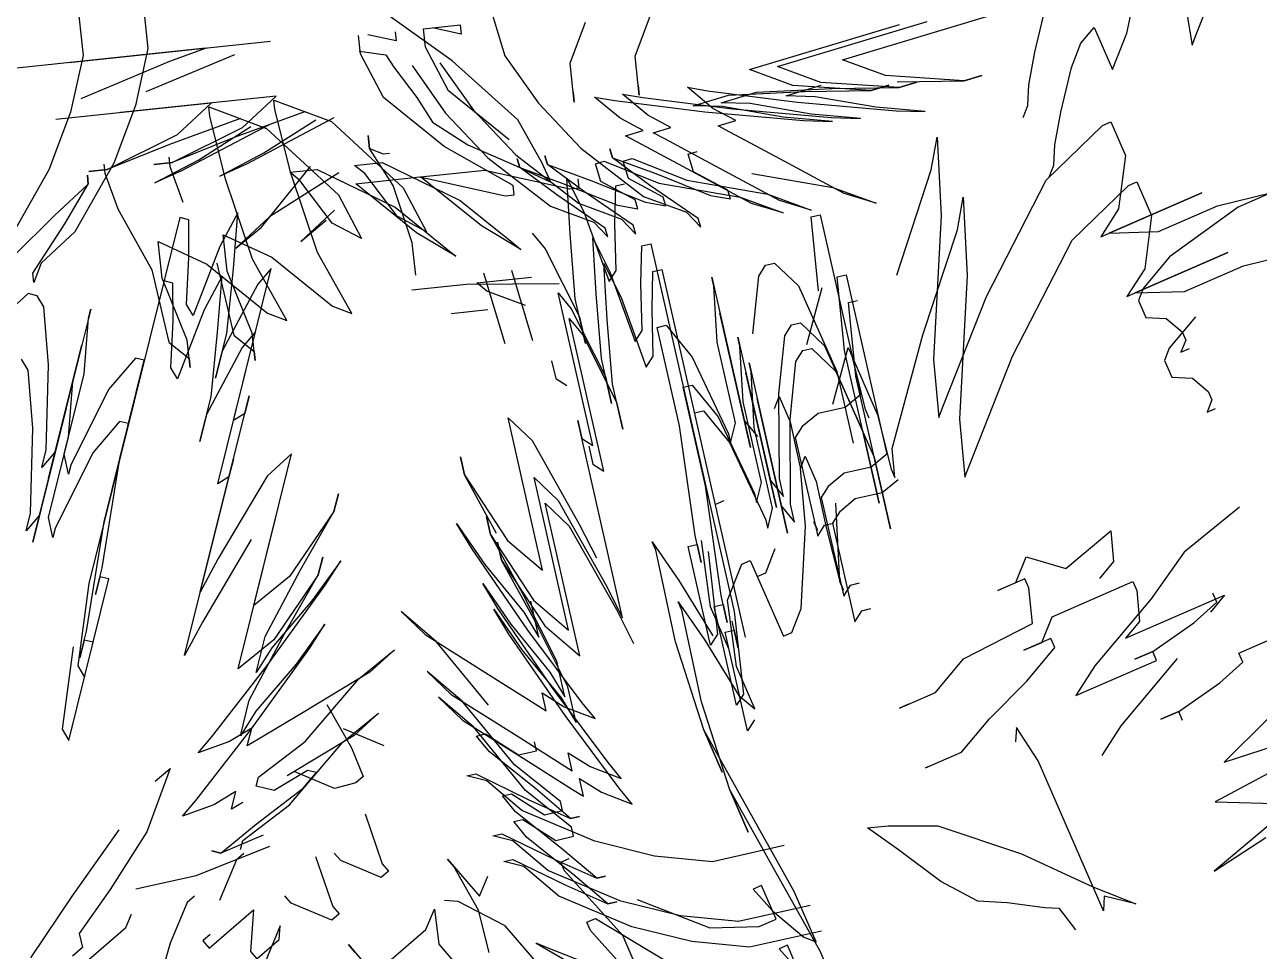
# Model space of a CAD drawing. Header units: millimetres. Extents: x 7703 to 16070, y -6855 to 95.
# Drawn here: x 14873.55 to 14888.63, y -5042.19 to -5030.86 of the extents above; entities that cross this region are included whole.
import ezdxf

# ---------------------------------------------------------------- set-up
doc = ezdxf.new("R2010")
doc.units = ezdxf.units.MM
doc.layers.add('AĞAÇLAR', color=7, linetype='Continuous')
doc.layers.add('kapı', color=6, linetype='Continuous', lineweight=9)

# ---------------------------------------------------------------- blocks, each defined once
blk = doc.blocks.new('A$C06865A3D')
at = {"color": 87}
for p, q in [((1.64166, 2.97429), (1.62845, 3.00464)), ((1.61031, 2.94265), (1.58291, 2.98487)), ((1.62532, 2.98073), (1.64496, 2.96671)), ((1.64496, 2.96671), (1.64166, 2.97429)), ((1.62022, 2.91989), (1.61031, 2.94265)), ((1.59299, 2.93062), (1.62022, 2.91989)), ((1.59415, 2.91759), (1.59299, 2.93062)), ((1.60075, 2.90241), (1.59415, 2.91759)), ((1.76753, 2.89055), (1.78584, 2.92105)), ((1.61611, 2.87751), (1.60075, 2.90241)), ((1.75252, 2.85246), (1.76753, 2.89055)), ((1.72877, 2.82411), (1.75449, 2.8894)), ((1.75449, 2.8894), (1.73091, 2.82955)), ((1.62816, 2.86019), (1.61611, 2.87751)), ((1.67877, 2.82496), (1.67958, 2.87492)), ((1.67958, 2.87492), (1.68172, 2.88036)), ((1.68172, 2.88036), (1.70351, 2.87178)), ((1.70351, 2.87178), (1.72431, 2.84472)), ((1.63691, 2.85046), (1.62816, 2.86019)), ((1.4682, 2.7705), (1.51529, 2.85817)), ((1.73091, 2.82955), (1.75252, 2.85246)), ((1.457, 2.75665), (1.50409, 2.84432)), ((1.64021, 2.84287), (1.63691, 2.85046)), ((1.72431, 2.84472), (1.72877, 2.82411)), ((1.76886, 2.84602), (1.77118, 2.81997)), ((1.53789, 2.8261), (1.53235, 2.81578)), ((1.53235, 2.81578), (1.53789, 2.8261)), ((1.7042, 2.7458), (1.67877, 2.82496)), ((1.77118, 2.81997), (1.77448, 2.81238)), ((1.53235, 2.81578), (1.49473, 2.78282)), ((1.50265, 2.78522), (1.53235, 2.81578)), ((1.52669, 2.81225), (1.52115, 2.80194)), ((1.52115, 2.80194), (1.52669, 2.81225)), ((1.77448, 2.81238), (1.78538, 2.80809)), ((1.78538, 2.80809), (1.79511, 2.81683)), ((1.79511, 2.81683), (1.80815, 2.81798)), ((1.80815, 2.81798), (1.81359, 2.81583)), ((1.81359, 2.81583), (1.8169, 2.80824)), ((1.8169, 2.80824), (1.81904, 2.81368)), ((1.52115, 2.80194), (1.48353, 2.76898)), ((1.49146, 2.77137), (1.52115, 2.80194)), ((1.61045, 2.7953), (1.64759, 2.76181)), ((1.62251, 2.77799), (1.61045, 2.7953)), ((1.49473, 2.78282), (1.4682, 2.7705)), ((1.47019, 2.74949), (1.50265, 2.78522)), ((1.5288, 2.78446), (1.50465, 2.76421)), ((1.51534, 2.77176), (1.5288, 2.78446)), ((1.65437, 2.71515), (1.62251, 2.77799)), ((1.48353, 2.76898), (1.457, 2.75665)), ((1.45899, 2.73565), (1.49146, 2.77137)), ((1.46703, 2.73125), (1.51534, 2.77176)), ((1.5176, 2.77062), (1.49345, 2.75036)), ((1.50414, 2.75791), (1.5176, 2.77062)), ((1.45583, 2.71741), (1.50414, 2.75791)), ((1.50465, 2.76421), (1.47257, 2.74157)), ((1.64759, 2.76181), (1.70884, 2.69369)), ((1.45911, 2.72886), (1.47019, 2.74949)), ((1.49345, 2.75036), (1.46137, 2.72772)), ((1.47257, 2.74157), (1.45911, 2.72886)), ((1.73393, 2.67751), (1.7042, 2.7458)), ((1.93973, 2.71407), (1.95116, 2.74307)), ((1.44791, 2.71502), (1.45899, 2.73565)), ((1.88203, 2.66979), (1.90717, 2.73359)), ((1.90717, 2.73359), (1.90841, 2.71971)), ((1.4215, 2.69591), (1.46703, 2.73125)), ((1.46137, 2.72772), (1.44791, 2.71502)), ((1.52132, 2.70874), (1.54785, 2.72107)), ((1.54785, 2.72107), (1.52924, 2.71113)), ((1.4103, 2.68206), (1.45583, 2.71741)), ((1.52924, 2.71113), (1.48171, 2.69679)), ((1.69169, 2.65016), (1.65437, 2.71515)), ((1.94553, 2.71178), (1.93973, 2.71407)), ((1.94449, 2.69209), (1.94553, 2.71178)), ((1.37332, 2.67884), (1.36178, 2.70423)), ((1.47855, 2.67855), (1.52132, 2.70874)), ((1.51012, 2.69489), (1.53666, 2.70722)), ((1.53666, 2.70722), (1.51804, 2.69728)), ((1.58971, 2.70278), (1.59283, 2.70772)), ((1.62621, 2.67286), (1.58971, 2.70278)), ((1.59283, 2.70772), (1.69187, 2.64529)), ((1.4108, 2.68836), (1.4215, 2.69591)), ((1.44764, 2.69515), (1.4318, 2.69037)), ((1.4421, 2.68484), (1.44764, 2.69515)), ((1.48171, 2.69679), (1.45002, 2.68723)), ((1.46736, 2.6647), (1.51012, 2.69489)), ((1.51804, 2.69728), (1.47051, 2.68294)), ((1.60628, 2.69625), (1.6094, 2.7012)), ((1.64278, 2.66633), (1.60628, 2.69625)), ((1.83929, 2.64643), (1.85986, 2.69863)), ((1.85986, 2.69863), (1.86566, 2.69634)), ((1.86566, 2.69634), (1.8808, 2.68368)), ((1.4318, 2.69037), (1.4108, 2.68836)), ((1.45002, 2.68723), (1.4421, 2.68484)), ((1.70884, 2.69369), (1.73723, 2.66993)), ((1.93886, 2.6608), (1.94449, 2.69209)), ((1.39271, 2.66316), (1.37332, 2.67884)), ((1.39961, 2.67451), (1.4103, 2.68206)), ((1.43644, 2.68131), (1.4206, 2.67653)), ((1.4309, 2.67099), (1.43644, 2.68131)), ((1.47051, 2.68294), (1.43883, 2.67338)), ((1.4441, 2.66383), (1.47855, 2.67855)), ((1.8808, 2.68368), (1.88203, 2.66979)), ((1.9144, 2.68384), (1.91935, 2.62828)), ((1.4206, 2.67653), (1.39961, 2.67451)), ((1.43883, 2.67338), (1.4309, 2.67099)), ((1.7104, 2.61978), (1.62621, 2.67286)), ((1.62633, 2.67591), (1.6699, 2.65874)), ((1.64499, 2.64342), (1.62633, 2.67591)), ((1.73723, 2.66993), (1.73393, 2.67751)), ((1.38786, 2.66708), (1.39271, 2.66316)), ((1.4329, 2.64999), (1.46736, 2.6647)), ((1.44133, 2.65867), (1.4441, 2.66383)), ((1.59081, 2.66061), (1.59393, 2.66556)), ((1.59393, 2.66556), (1.61502, 2.66608)), ((1.61502, 2.66608), (1.67078, 2.64476)), ((1.72697, 2.61326), (1.64278, 2.66633)), ((1.45163, 2.65314), (1.44133, 2.65867)), ((1.47539, 2.66031), (1.45163, 2.65314)), ((1.46985, 2.65), (1.48055, 2.65754)), ((1.48055, 2.65754), (1.47539, 2.66031)), ((1.59264, 2.65254), (1.59081, 2.66061)), ((1.60738, 2.65408), (1.6105, 2.65903)), ((1.6105, 2.65903), (1.63159, 2.65956)), ((1.63159, 2.65956), (1.68735, 2.63823)), ((1.6699, 2.65874), (1.70044, 2.64043)), ((1.93429, 2.6492), (1.93886, 2.6608)), ((1.93886, 2.6608), (1.93429, 2.6492)), ((1.94467, 2.65851), (1.93886, 2.6608)), ((1.43013, 2.64483), (1.4329, 2.64999)), ((1.4354, 2.63528), (1.46985, 2.65)), ((1.61612, 2.62392), (1.59264, 2.65254)), ((1.60921, 2.64601), (1.60738, 2.65408)), ((1.70589, 2.63828), (1.69169, 2.65016)), ((1.44043, 2.63929), (1.43013, 2.64483)), ((1.4642, 2.64647), (1.44043, 2.63929)), ((1.45866, 2.63615), (1.46935, 2.6437)), ((1.46935, 2.6437), (1.4642, 2.64647)), ((1.63269, 2.61739), (1.60921, 2.64601)), ((1.67078, 2.64476), (1.7104, 2.61978)), ((1.69187, 2.64529), (1.69059, 2.63227)), ((1.70044, 2.64043), (1.70589, 2.63828)), ((1.84633, 2.63025), (1.83929, 2.64643)), ((1.40886, 2.62295), (1.4354, 2.63528)), ((1.4242, 2.62143), (1.45866, 2.63615)), ((1.47462, 2.63415), (1.43778, 2.62735)), ((1.44016, 2.61943), (1.4667, 2.63176)), ((1.4667, 2.63176), (1.47977, 2.63138)), ((1.47977, 2.63138), (1.47462, 2.63415)), ((1.48773, 2.62882), (1.49084, 2.63376)), ((1.49084, 2.63376), (1.69388, 2.50577)), ((1.69059, 2.63227), (1.68123, 2.61743)), ((1.68735, 2.63823), (1.72697, 2.61326)), ((1.70844, 2.63876), (1.70716, 2.62574)), ((1.84862, 2.63605), (1.84176, 2.61865)), ((1.85442, 2.63376), (1.84862, 2.63605)), ((1.85689, 2.60598), (1.85442, 2.63376)), ((1.40371, 2.62572), (1.40886, 2.62295)), ((1.40886, 2.62295), (1.40371, 2.62572)), ((1.43778, 2.62735), (1.40886, 2.62295)), ((1.50442, 2.61138), (1.48773, 2.62882)), ((1.50429, 2.62229), (1.50741, 2.62724)), ((1.50741, 2.62724), (1.71045, 2.49924)), ((1.5721, 2.63093), (1.66619, 2.57161)), ((1.57705, 2.62781), (1.5721, 2.63093)), ((1.60365, 2.60413), (1.57705, 2.62781)), ((1.58867, 2.6244), (1.68276, 2.56508)), ((1.59362, 2.62128), (1.58867, 2.6244)), ((1.65445, 2.58592), (1.61612, 2.62392)), ((1.70716, 2.62574), (1.6978, 2.6109)), ((1.84176, 2.61865), (1.84633, 2.63025)), ((1.91935, 2.62828), (1.9241, 2.60631)), ((1.31458, 2.62043), (1.35103, 2.61414)), ((1.39025, 2.61301), (1.44016, 2.61943)), ((1.39767, 2.6091), (1.4242, 2.62143)), ((1.46342, 2.6203), (1.42658, 2.61351)), ((1.42896, 2.60558), (1.4555, 2.61791)), ((1.4555, 2.61791), (1.46857, 2.61754)), ((1.46857, 2.61754), (1.46342, 2.6203)), ((1.52098, 2.60485), (1.50429, 2.62229)), ((1.59191, 2.61844), (1.65133, 2.58098)), ((1.66619, 2.57161), (1.59191, 2.61844)), ((1.62021, 2.5976), (1.59362, 2.62128)), ((1.67102, 2.5794), (1.63269, 2.61739)), ((1.68123, 2.61743), (1.67995, 2.60441)), ((1.28506, 2.61053), (1.26947, 2.60055)), ((1.28051, 2.6142), (1.28506, 2.61053)), ((1.35103, 2.61414), (1.39025, 2.61301)), ((1.39251, 2.61187), (1.39767, 2.6091)), ((1.39767, 2.6091), (1.39251, 2.61187)), ((1.42658, 2.61351), (1.39767, 2.6091)), ((1.46223, 2.61033), (1.48516, 2.60279)), ((1.48882, 2.58665), (1.46223, 2.61033)), ((1.52606, 2.59083), (1.50442, 2.61138)), ((1.68276, 2.56508), (1.60848, 2.61191)), ((1.65606, 2.60763), (1.6724, 2.60119)), ((1.65936, 2.60005), (1.65606, 2.60763)), ((1.6978, 2.6109), (1.69652, 2.59789)), ((1.30338, 2.60659), (1.33983, 2.6003)), ((1.33983, 2.6003), (1.37905, 2.59917)), ((1.37905, 2.59917), (1.42896, 2.60558)), ((1.4788, 2.6038), (1.50172, 2.59626)), ((1.50539, 2.58012), (1.4788, 2.6038)), ((1.48516, 2.60279), (1.52789, 2.58276)), ((1.54262, 2.5843), (1.52098, 2.60485)), ((1.64821, 2.57603), (1.60365, 2.60413)), ((1.68775, 2.57629), (1.65936, 2.60005)), ((1.6724, 2.60119), (1.69748, 2.58502)), ((1.67995, 2.60441), (1.68178, 2.59635)), ((1.72802, 2.56671), (1.69088, 2.6002)), ((1.85708, 2.57241), (1.85689, 2.60598)), ((1.27488, 2.58864), (1.26578, 2.596)), ((1.40285, 2.59808), (1.35434, 2.58461)), ((1.40739, 2.59441), (1.40285, 2.59808)), ((1.40371, 2.58985), (1.40739, 2.59441)), ((1.50172, 2.59626), (1.54446, 2.57623)), ((1.66478, 2.5695), (1.62021, 2.5976)), ((1.68178, 2.59635), (1.73626, 2.562)), ((1.69652, 2.59789), (1.69835, 2.58982)), ((1.30498, 2.57936), (1.27488, 2.58864)), ((1.35434, 2.58461), (1.30498, 2.57936)), ((1.35694, 2.55992), (1.40371, 2.58985)), ((1.52037, 2.55985), (1.48882, 2.58665)), ((1.52789, 2.58276), (1.52606, 2.59083)), ((1.54446, 2.57623), (1.54262, 2.5843)), ((1.57008, 2.58381), (1.5732, 2.58876)), ((1.5732, 2.58876), (1.59924, 2.58617)), ((1.59924, 2.58617), (1.65005, 2.56796)), ((1.66436, 2.57968), (1.65445, 2.58592)), ((1.69748, 2.58502), (1.72802, 2.56671)), ((1.69835, 2.58982), (1.75282, 2.55548)), ((1.53694, 2.55332), (1.50539, 2.58012)), ((1.62455, 2.54947), (1.57008, 2.58381)), ((1.58665, 2.57729), (1.58976, 2.58223)), ((1.58976, 2.58223), (1.61581, 2.57964)), ((1.61581, 2.57964), (1.66662, 2.56143)), ((1.65133, 2.58098), (1.66436, 2.57968)), ((1.68092, 2.57315), (1.67102, 2.5794)), ((1.72275, 2.53736), (1.68775, 2.57629)), ((1.42621, 2.53283), (1.46756, 2.57467)), ((1.4714, 2.56998), (1.48442, 2.56869)), ((1.55558, 2.51691), (1.4714, 2.56998)), ((1.48442, 2.56869), (1.53027, 2.5536)), ((1.655, 2.56484), (1.64821, 2.57603)), ((1.67157, 2.55831), (1.66478, 2.5695)), ((1.6679, 2.57445), (1.68092, 2.57315)), ((1.73442, 2.57007), (1.73754, 2.57502)), ((1.73626, 2.562), (1.73442, 2.57007)), ((1.75099, 2.56355), (1.75411, 2.56849)), ((1.85955, 2.54463), (1.85708, 2.57241)), ((1.48796, 2.56346), (1.50099, 2.56216)), ((1.57215, 2.51038), (1.48796, 2.56346)), ((1.50099, 2.56216), (1.54684, 2.54708)), ((1.65005, 2.56796), (1.655, 2.56484)), ((1.66662, 2.56143), (1.67157, 2.55831)), ((1.73347, 2.56456), (1.72802, 2.56671)), ((1.72802, 2.56671), (1.73347, 2.56456)), ((1.75282, 2.55548), (1.75099, 2.56355)), ((1.33117, 2.52806), (1.35694, 2.55992)), ((1.44006, 2.55926), (1.48128, 2.53713)), ((1.54513, 2.54424), (1.52037, 2.55985)), ((1.53027, 2.5536), (1.54513, 2.54424)), ((1.5617, 2.53771), (1.53694, 2.55332)), ((1.42887, 2.54542), (1.47008, 2.52328)), ((1.54684, 2.54708), (1.5617, 2.53771)), ((1.68086, 2.50706), (1.62455, 2.54947)), ((1.35954, 2.53523), (1.40068, 2.5396)), ((1.40891, 2.54048), (1.38054, 2.5333)), ((1.40068, 2.5396), (1.40891, 2.54048)), ((1.72935, 2.52218), (1.72275, 2.53736)), ((1.85041, 2.52143), (1.85955, 2.54463)), ((1.30735, 2.5172), (1.35954, 2.53523)), ((1.38054, 2.5333), (1.3394, 2.52893)), ((1.40412, 2.50552), (1.42621, 2.53283)), ((1.43248, 2.51269), (1.44721, 2.5309)), ((1.67605, 2.53062), (1.67819, 2.53606)), ((1.68596, 2.50786), (1.67605, 2.53062)), ((1.67819, 2.53606), (1.72721, 2.51674)), ((1.2026, 2.52144), (1.12161, 2.42131)), ((1.19242, 2.49956), (1.2026, 2.52144)), ((1.31866, 2.52546), (1.30739, 2.47434)), ((1.3394, 2.52893), (1.33117, 2.52806)), ((1.53761, 2.52133), (1.54751, 2.51509)), ((1.64655, 2.45265), (1.53761, 2.52133)), ((1.72721, 2.51674), (1.72935, 2.52218)), ((1.8527, 2.52723), (1.85041, 2.52143)), ((1.26561, 2.51566), (1.24698, 2.45543)), ((1.26621, 2.51283), (1.32836, 2.51528)), ((1.29631, 2.50355), (1.30735, 2.5172)), ((1.30826, 2.46611), (1.30307, 2.51548)), ((1.32836, 2.51528), (1.35845, 2.50599)), ((1.54751, 2.51509), (1.55558, 2.51691)), ((1.55417, 2.5148), (1.56408, 2.50856)), ((1.25002, 2.50568), (1.22966, 2.46191)), ((1.23049, 2.49655), (1.26621, 2.51283)), ((1.2498, 2.46821), (1.25824, 2.50656)), ((1.35845, 2.50599), (1.33832, 2.49969)), ((1.56408, 2.50856), (1.57215, 2.51038)), ((1.69571, 2.4977), (1.68086, 2.50706)), ((1.71979, 2.48195), (1.68596, 2.50786)), ((1.69388, 2.50577), (1.73533, 2.47272)), ((1.22988, 2.49938), (1.1673, 2.422)), ((1.16925, 2.44301), (1.19242, 2.49956)), ((1.22879, 2.47014), (1.22988, 2.49938)), ((1.30454, 2.50442), (1.29631, 2.50355)), ((1.33832, 2.49969), (1.30454, 2.50442)), ((1.68269, 2.49899), (1.68581, 2.50394)), ((1.73716, 2.46465), (1.68269, 2.49899)), ((1.68581, 2.50394), (1.69571, 2.4977)), ((1.71228, 2.49117), (1.69742, 2.50053)), ((1.11443, 2.49254), (1.1508, 2.46312)), ((1.23503, 2.49287), (1.23049, 2.49655)), ((1.27054, 2.47169), (1.23503, 2.49287)), ((1.69926, 2.49247), (1.70238, 2.49741)), ((1.75373, 2.45812), (1.69926, 2.49247)), ((1.70238, 2.49741), (1.71228, 2.49117)), ((1.66434, 2.48494), (1.69372, 2.47966)), ((1.66979, 2.4828), (1.66434, 2.48494)), ((1.71997, 2.45046), (1.66979, 2.4828)), ((1.74703, 2.47122), (1.71979, 2.48195)), ((1.30739, 2.47434), (1.30631, 2.4451)), ((1.54366, 2.47604), (1.56475, 2.47657)), ((1.62784, 2.42297), (1.54366, 2.47604)), ((1.56475, 2.47657), (1.62363, 2.46019)), ((1.69372, 2.47966), (1.73399, 2.47007)), ((1.21299, 2.4227), (1.22879, 2.47014)), ((1.24049, 2.4381), (1.2498, 2.46821)), ((1.31883, 2.44769), (1.27054, 2.47169)), ((1.56022, 2.46951), (1.58132, 2.47004)), ((1.64441, 2.41644), (1.56022, 2.46951)), ((1.58132, 2.47004), (1.64019, 2.45366)), ((1.73399, 2.47007), (1.74703, 2.47122)), ((1.73533, 2.47272), (1.73716, 2.46465)), ((1.7519, 2.46619), (1.75373, 2.45812)), ((1.1508, 2.46312), (1.17072, 2.43195)), ((1.22966, 2.46191), (1.21299, 2.4227)), ((1.29125, 2.46187), (1.29832, 2.43879)), ((1.31438, 2.43479), (1.29125, 2.46187)), ((1.30631, 2.4451), (1.30826, 2.46611)), ((1.62363, 2.46019), (1.64655, 2.45265)), ((1.24698, 2.45543), (1.24049, 2.4381)), ((1.3314, 2.45187), (1.33243, 2.43882)), ((1.38272, 2.36661), (1.3314, 2.45187)), ((1.64019, 2.45366), (1.66312, 2.44612)), ((1.3617, 2.43561), (1.31883, 2.44769)), ((1.77229, 2.42356), (1.71997, 2.45046)), ((1.27224, 2.43676), (1.26723, 2.43374)), ((1.28933, 2.41971), (1.27224, 2.43676)), ((1.29832, 2.43879), (1.31746, 2.39565)), ((1.34052, 2.4027), (1.31438, 2.43479)), ((1.33243, 2.43882), (1.34656, 2.39267)), ((1.34979, 2.43018), (1.3617, 2.43561)), ((1.5398, 2.43699), (1.5497, 2.43075)), ((1.5497, 2.43075), (1.5398, 2.43699)), ((1.17072, 2.43195), (1.18696, 2.39623)), ((1.26723, 2.43374), (1.39101, 2.22811)), ((1.30042, 2.42494), (1.34979, 2.43018)), ((1.5497, 2.43075), (1.59868, 2.42061)), ((1.59061, 2.41879), (1.5497, 2.43075)), ((1.55637, 2.43046), (1.56627, 2.42422)), ((1.56627, 2.42422), (1.55637, 2.43046)), ((1.21299, 2.4227), (1.20562, 2.41359)), ((1.20562, 2.41359), (1.21299, 2.4227)), ((1.20905, 2.42354), (1.21359, 2.41987)), ((1.21359, 2.41987), (1.23546, 2.40971)), ((1.26838, 2.41321), (1.30042, 2.42494)), ((1.30943, 2.39765), (1.28933, 2.41971)), ((1.56627, 2.42422), (1.61524, 2.41409)), ((1.60717, 2.41226), (1.56627, 2.42422)), ((1.59868, 2.42061), (1.62784, 2.42297)), ((1.79952, 2.41283), (1.77229, 2.42356)), ((1.77229, 2.42356), (1.79952, 2.41283)), ((1.8289, 2.40754), (1.77229, 2.42356)), ((1.28656, 2.3985), (1.26838, 2.41321)), ((1.63646, 2.40371), (1.59061, 2.41879)), ((1.65303, 2.39718), (1.60717, 2.41226)), ((1.61524, 2.41409), (1.64441, 2.41644)), ((1.23546, 2.40971), (1.27833, 2.39762)), ((1.56823, 2.40525), (1.59923, 2.39953)), ((1.5862, 2.40083), (1.56823, 2.40525)), ((1.65627, 2.39122), (1.63646, 2.40371)), ((1.88551, 2.39152), (1.8289, 2.40754)), ((1.86042, 2.40769), (1.83547, 2.36811)), ((1.18696, 2.39623), (1.20038, 2.34773)), ((1.27833, 2.39762), (1.31839, 2.37276)), ((1.32575, 2.38186), (1.28656, 2.3985)), ((1.31746, 2.39565), (1.30943, 2.39765)), ((1.35562, 2.37762), (1.34052, 2.4027)), ((1.5848, 2.39872), (1.61579, 2.393)), ((1.60277, 2.3943), (1.5848, 2.39872)), ((1.6482, 2.38939), (1.5862, 2.40083)), ((1.59923, 2.39953), (1.63829, 2.39564)), ((1.63829, 2.39564), (1.65627, 2.39122)), ((1.67284, 2.38469), (1.65303, 2.39718)), ((1.87699, 2.40116), (1.85204, 2.36159)), ((1.34656, 2.39267), (1.35562, 2.37762)), ((1.66477, 2.38287), (1.60277, 2.3943)), ((1.61579, 2.393), (1.65486, 2.38911)), ((1.70524, 2.38108), (1.6482, 2.38939)), ((1.65486, 2.38911), (1.67284, 2.38469)), ((1.91819, 2.37864), (1.88551, 2.39152)), ((1.33939, 2.37083), (1.32575, 2.38186)), ((1.37868, 2.38467), (1.38471, 2.37464)), ((1.44509, 2.27433), (1.37868, 2.38467)), ((1.46295, 2.38074), (1.46899, 2.37071)), ((1.46899, 2.37071), (1.46295, 2.38074)), ((1.72181, 2.37456), (1.66477, 2.38287)), ((1.699, 2.37119), (1.71826, 2.37979)), ((1.71826, 2.37979), (1.70524, 2.38108)), ((1.31839, 2.37276), (1.33485, 2.37451)), ((1.33485, 2.37451), (1.33939, 2.37083)), ((1.38471, 2.37464), (1.38272, 2.36661)), ((1.42383, 2.37769), (1.42287, 2.35661)), ((1.47516, 2.29243), (1.42383, 2.37769)), ((1.71557, 2.36466), (1.73483, 2.37326)), ((1.73483, 2.37326), (1.72181, 2.37456)), ((1.86818, 2.37949), (1.86604, 2.37405)), ((1.86604, 2.37405), (1.88452, 2.37305)), ((1.88997, 2.3709), (1.86818, 2.37949)), ((1.46899, 2.37071), (1.47811, 2.32153)), ((1.4801, 2.32957), (1.46899, 2.37071)), ((1.68286, 2.36754), (1.699, 2.37119)), ((1.69277, 2.3613), (1.68286, 2.36754)), ((1.69943, 2.36101), (1.71557, 2.36466)), ((1.83547, 2.36811), (1.80685, 2.34468)), ((1.42287, 2.35661), (1.43803, 2.29741)), ((1.65241, 2.35217), (1.6847, 2.35947)), ((1.6847, 2.35947), (1.69277, 2.3613)), ((1.70933, 2.35477), (1.69943, 2.36101)), ((1.85204, 2.36159), (1.82342, 2.33815)), ((1.26839, 2.35245), (1.32575, 2.25715)), ((1.27141, 2.34743), (1.26839, 2.35245)), ((1.31553, 2.3535), (1.31052, 2.35048)), ((1.31052, 2.35048), (1.31258, 2.32439)), ((1.34874, 2.29833), (1.31553, 2.3535)), ((1.4941, 2.35166), (1.49918, 2.32055)), ((1.49815, 2.3336), (1.4941, 2.35166)), ((1.60399, 2.34122), (1.65241, 2.35217)), ((1.66898, 2.34564), (1.70126, 2.35294)), ((1.70126, 2.35294), (1.70933, 2.35477)), ((1.29453, 2.32035), (1.27141, 2.34743)), ((1.61206, 2.34305), (1.5829, 2.3407)), ((1.5829, 2.3407), (1.60399, 2.34122)), ((1.66415, 2.33786), (1.61206, 2.34305)), ((1.62056, 2.3347), (1.66898, 2.34564)), ((1.70139, 2.34204), (1.66415, 2.33786)), ((1.70634, 2.33892), (1.70139, 2.34204)), ((1.80685, 2.34468), (1.77329, 2.32436)), ((1.23833, 2.33435), (1.23332, 2.33134)), ((1.24636, 2.33235), (1.23833, 2.33435)), ((1.5083, 2.27138), (1.49815, 2.3336)), ((1.55538, 2.30655), (1.55834, 2.33566)), ((1.55834, 2.33566), (1.55737, 2.31458)), ((1.62863, 2.33652), (1.59946, 2.33417)), ((1.59946, 2.33417), (1.62056, 2.3347)), ((1.68072, 2.33133), (1.62863, 2.33652)), ((1.71795, 2.33551), (1.68072, 2.33133)), ((1.7001, 2.32902), (1.70634, 2.33892)), ((1.72291, 2.33239), (1.71795, 2.33551)), ((1.82342, 2.33815), (1.78985, 2.31783)), ((1.23332, 2.33134), (1.23235, 2.31026)), ((1.27449, 2.30829), (1.24636, 2.33235)), ((1.28046, 2.33239), (1.31669, 2.2722)), ((1.32575, 2.25715), (1.28046, 2.33239)), ((1.49423, 2.28341), (1.4801, 2.32957)), ((1.67589, 2.32355), (1.7001, 2.32902)), ((1.71667, 2.32249), (1.72291, 2.33239)), ((1.75531, 2.32878), (1.75219, 2.32383)), ((1.75219, 2.32383), (1.75531, 2.32878)), ((1.3217, 2.27522), (1.29453, 2.32035)), ((1.31258, 2.32439), (1.32973, 2.27322)), ((1.47811, 2.32153), (1.47516, 2.29243)), ((1.49918, 2.32055), (1.50226, 2.28141)), ((1.67277, 2.3186), (1.67589, 2.32355)), ((1.68579, 2.3173), (1.67277, 2.3186)), ((1.72303, 2.32148), (1.68579, 2.3173)), ((1.68934, 2.31207), (1.69246, 2.31702)), ((1.69246, 2.31702), (1.71667, 2.32249)), ((1.75219, 2.32383), (1.72303, 2.32148)), ((1.72486, 2.31341), (1.75219, 2.32383)), ((1.77329, 2.32436), (1.7267, 2.30534)), ((1.76876, 2.31731), (1.7396, 2.31495)), ((1.74143, 2.30688), (1.76876, 2.31731)), ((1.78985, 2.31783), (1.74326, 2.29882)), ((1.77188, 2.32225), (1.76876, 2.31731)), ((1.76876, 2.31731), (1.77188, 2.32225)), ((1.76968, 2.30516), (1.81853, 2.31734)), ((1.55737, 2.31458), (1.54543, 2.2664)), ((1.70236, 2.31078), (1.68934, 2.31207)), ((1.68946, 2.30117), (1.72486, 2.31341)), ((1.7396, 2.31495), (1.70236, 2.31078)), ((1.31168, 2.26918), (1.27449, 2.30829)), ((1.55949, 2.25437), (1.55538, 2.30655)), ((1.69753, 2.30299), (1.68634, 2.29622)), ((1.7267, 2.30534), (1.69753, 2.30299)), ((1.70603, 2.29464), (1.74143, 2.30688)), ((1.76754, 2.29972), (1.76968, 2.30516)), ((1.38998, 2.24116), (1.34874, 2.29833)), ((1.43803, 2.29741), (1.44509, 2.27433)), ((1.68634, 2.29622), (1.68946, 2.30117)), ((1.7141, 2.29646), (1.70291, 2.28969)), ((1.70291, 2.28969), (1.70603, 2.29464)), ((1.74326, 2.29882), (1.7141, 2.29646)), ((1.77299, 2.29757), (1.76754, 2.29972)), ((1.82844, 2.29458), (1.77299, 2.29757)), ((1.50631, 2.26335), (1.49423, 2.28341)), ((1.50226, 2.28141), (1.50631, 2.26335)), ((1.55258, 2.28075), (1.58321, 2.27223)), ((1.31669, 2.2722), (1.31772, 2.25915)), ((1.33275, 2.2682), (1.3217, 2.27522)), ((1.32973, 2.27322), (1.33275, 2.2682)), ((1.51543, 2.21418), (1.5083, 2.27138)), ((1.58321, 2.27223), (1.6014, 2.26463)), ((1.70756, 2.26306), (1.70226, 2.27597)), ((1.31772, 2.25915), (1.31168, 2.26918)), ((1.54543, 2.2664), (1.53746, 2.23427)), ((1.6014, 2.26463), (1.60094, 2.25841)), ((1.67647, 2.26536), (1.70756, 2.26306)), ((1.68269, 2.2649), (1.67647, 2.26536)), ((1.71332, 2.25638), (1.68269, 2.2649)), ((1.55455, 2.21723), (1.55949, 2.25437)), ((1.60094, 2.25841), (1.59381, 2.24642)), ((1.73243, 2.26123), (1.70042, 2.25107)), ((1.73727, 2.2421), (1.71332, 2.25638)), ((1.78217, 2.25756), (1.73243, 2.26123)), ((1.59381, 2.24642), (1.56802, 2.2358)), ((1.70042, 2.25107), (1.69375, 2.24531)), ((1.39904, 2.22611), (1.38998, 2.24116)), ((1.39801, 2.23916), (1.393, 2.23614)), ((1.43122, 2.18399), (1.39801, 2.23916)), ((1.57356, 2.24234), (1.56759, 2.21824)), ((1.57857, 2.24535), (1.57356, 2.24234)), ((1.5796, 2.2323), (1.57857, 2.24535)), ((1.393, 2.23614), (1.39904, 2.22611)), ((1.52943, 2.23627), (1.52545, 2.22021)), ((1.53547, 2.22624), (1.52943, 2.23627)), ((1.53746, 2.23427), (1.53547, 2.22624)), ((1.57465, 2.19516), (1.5796, 2.2323)), ((1.39101, 2.22811), (1.42319, 2.18599)), ((1.52545, 2.22021), (1.51646, 2.20113)), ((1.55757, 2.21221), (1.55455, 2.21723)), ((1.56759, 2.21824), (1.55757, 2.21221)), ((1.51646, 2.20113), (1.51543, 2.21418)), ((1.61592, 2.20724), (1.64609, 2.1925)), ((1.5717, 2.16605), (1.57465, 2.19516)), ((1.58268, 2.19316), (1.5717, 2.16605)), ((1.64609, 2.1925), (1.65231, 2.19204)), ((1.65231, 2.19204), (1.65185, 2.18582)), ((1.42319, 2.18599), (1.43122, 2.18399)), ((1.57074, 2.14498), (1.59071, 2.19116)), ((1.65185, 2.18582), (1.62606, 2.1752)), ((1.62606, 2.1752), (1.61985, 2.17566)), ((1.56669, 2.16304), (1.5717, 2.16605)), ((1.5717, 2.16605), (1.56669, 2.16304)), ((1.54973, 2.11183), (1.57074, 2.14498)), ((1.57933, 2.13484), (1.57887, 2.12862)), ((1.57887, 2.12862), (1.58947, 2.1028)), ((1.58947, 2.1028), (1.60053, 2.08321))]:
    blk.add_line(p, q, dxfattribs=at)
at = {"color": 84}
for p, q in [((1.75147, 2.94716), (1.73861, 2.91451)), ((1.72887, 2.90578), (1.74718, 2.93628)), ((1.57745, 2.89274), (1.5621, 2.91765)), ((1.73861, 2.91451), (1.73021, 2.86126)), ((1.69011, 2.83934), (1.71584, 2.90463)), ((1.71584, 2.90463), (1.69226, 2.84478)), ((1.71387, 2.86769), (1.72887, 2.90578)), ((1.49432, 2.8028), (1.54141, 2.89048)), ((1.5895, 2.87542), (1.57745, 2.89274)), ((1.64092, 2.89015), (1.64306, 2.89559)), ((1.64306, 2.89559), (1.66485, 2.88701)), ((1.64011, 2.84019), (1.64092, 2.89015)), ((1.66485, 2.88701), (1.68565, 2.85996)), ((1.59825, 2.86569), (1.5895, 2.87542)), ((1.69226, 2.84478), (1.71387, 2.86769)), ((1.60156, 2.8581), (1.59825, 2.86569)), ((1.68565, 2.85996), (1.69011, 2.83934)), ((1.73021, 2.86126), (1.73252, 2.8352)), ((1.56401, 2.8584), (1.55847, 2.84809)), ((1.55847, 2.84809), (1.56401, 2.8584)), ((1.55847, 2.84809), (1.52086, 2.81513)), ((1.52878, 2.81752), (1.55847, 2.84809)), ((1.66555, 2.76103), (1.64011, 2.84019)), ((1.73252, 2.8352), (1.73583, 2.82761)), ((1.73583, 2.82761), (1.74672, 2.82332)), ((1.74672, 2.82332), (1.75645, 2.83206)), ((1.75645, 2.83206), (1.76949, 2.83321)), ((1.76949, 2.83321), (1.77494, 2.83106)), ((1.77494, 2.83106), (1.77824, 2.82347)), ((1.77824, 2.82347), (1.78038, 2.82891)), ((1.52086, 2.81513), (1.49432, 2.8028)), ((1.55493, 2.81677), (1.53077, 2.79652)), ((1.54147, 2.80406), (1.55493, 2.81677)), ((1.49316, 2.76356), (1.54147, 2.80406)), ((1.5718, 2.81054), (1.60894, 2.77705)), ((1.58385, 2.79322), (1.5718, 2.81054)), ((1.53077, 2.79652), (1.4987, 2.77387)), ((1.61572, 2.73038), (1.58385, 2.79322)), ((1.48524, 2.76117), (1.49632, 2.7818)), ((1.4987, 2.77387), (1.48524, 2.76117)), ((1.60894, 2.77705), (1.67018, 2.70892)), ((1.87434, 2.78003), (1.86975, 2.73494)), ((1.44762, 2.72821), (1.49316, 2.76356)), ((1.69527, 2.69275), (1.66555, 2.76103)), ((1.54745, 2.74105), (1.57398, 2.75337)), ((1.57398, 2.75337), (1.55537, 2.74344)), ((1.55537, 2.74344), (1.50784, 2.7291)), ((1.39945, 2.71115), (1.38791, 2.73653)), ((1.50468, 2.71086), (1.54745, 2.74105)), ((1.86975, 2.73494), (1.87575, 2.69907)), ((1.43693, 2.72066), (1.44762, 2.72821)), ((1.47377, 2.72746), (1.45793, 2.72268)), ((1.46823, 2.71714), (1.47377, 2.72746)), ((1.50784, 2.7291), (1.47615, 2.71953)), ((1.90688, 2.72701), (1.90107, 2.7293)), ((1.90583, 2.70732), (1.90688, 2.72701)), ((1.45793, 2.72268), (1.43693, 2.72066)), ((1.47615, 2.71953), (1.46823, 2.71714)), ((1.55106, 2.71801), (1.55418, 2.72296)), ((1.58756, 2.68809), (1.55106, 2.71801)), ((1.55418, 2.72296), (1.65322, 2.66052)), ((1.41884, 2.69547), (1.39945, 2.71115)), ((1.82374, 2.6744), (1.82701, 2.71157)), ((1.82701, 2.71157), (1.84214, 2.69891)), ((1.67018, 2.70892), (1.69857, 2.68516)), ((1.90021, 2.67603), (1.90583, 2.70732)), ((1.98206, 2.65836), (2.00435, 2.702)), ((1.41399, 2.69939), (1.41884, 2.69547)), ((1.46745, 2.69098), (1.47022, 2.69614)), ((1.84214, 2.69891), (1.84338, 2.68502)), ((1.87575, 2.69907), (1.88069, 2.64352)), ((1.98236, 2.69727), (1.98206, 2.65836)), ((1.47776, 2.68545), (1.46745, 2.69098)), ((1.50152, 2.69262), (1.47776, 2.68545)), ((1.49598, 2.6823), (1.50667, 2.68985)), ((1.50667, 2.68985), (1.50152, 2.69262)), ((1.60633, 2.65865), (1.58767, 2.69114)), ((1.69857, 2.68516), (1.69527, 2.69275)), ((1.46152, 2.66759), (1.49598, 2.6823)), ((1.55215, 2.67584), (1.55527, 2.68079)), ((1.55527, 2.68079), (1.57637, 2.68132)), ((1.57637, 2.68132), (1.63212, 2.65999)), ((2.00911, 2.68003), (1.99589, 2.63647)), ((1.29949, 2.67487), (1.34071, 2.65274)), ((1.55399, 2.66777), (1.55215, 2.67584)), ((1.63125, 2.67398), (1.66178, 2.65566)), ((1.80063, 2.66166), (1.82374, 2.6744)), ((1.88545, 2.62154), (1.90601, 2.67374)), ((1.89564, 2.66443), (1.90021, 2.67603)), ((1.90021, 2.67603), (1.89564, 2.66443)), ((1.90601, 2.67374), (1.90021, 2.67603)), ((1.99589, 2.63647), (2.03234, 2.67088)), ((2.03234, 2.67088), (2.02683, 2.60484)), ((1.43499, 2.65526), (1.46152, 2.66759)), ((1.50075, 2.66645), (1.46391, 2.65966)), ((1.46629, 2.65174), (1.49282, 2.66406)), ((1.49282, 2.66406), (1.5059, 2.66369)), ((1.5059, 2.66369), (1.50075, 2.66645)), ((1.57746, 2.63915), (1.55399, 2.66777)), ((1.42984, 2.65802), (1.43499, 2.65526)), ((1.43499, 2.65526), (1.42984, 2.65802)), ((1.46391, 2.65966), (1.43499, 2.65526)), ((1.63212, 2.65999), (1.67174, 2.63501)), ((1.65322, 2.66052), (1.65193, 2.6475)), ((1.66178, 2.65566), (1.66723, 2.65351)), ((1.80767, 2.64548), (1.80063, 2.66166)), ((1.34071, 2.65274), (1.37716, 2.64645)), ((1.41638, 2.64532), (1.46629, 2.65174)), ((1.44907, 2.64405), (1.45219, 2.649)), ((1.65193, 2.6475), (1.64258, 2.63266)), ((1.80996, 2.65128), (1.8031, 2.63388)), ((1.81577, 2.64899), (1.80996, 2.65128)), ((1.83353, 2.63467), (1.81577, 2.64899)), ((1.29191, 2.6283), (1.30664, 2.64651)), ((1.31118, 2.64283), (1.29559, 2.63285)), ((1.30664, 2.64651), (1.31118, 2.64283)), ((1.37716, 2.64645), (1.41638, 2.64532)), ((1.46576, 2.62661), (1.44907, 2.64405)), ((1.53344, 2.64616), (1.62753, 2.58684)), ((1.53839, 2.64304), (1.53344, 2.64616)), ((1.56499, 2.61936), (1.53839, 2.64304)), ((1.8031, 2.63388), (1.80767, 2.64548)), ((1.88069, 2.64352), (1.88545, 2.62154)), ((2.02683, 2.60484), (2.03481, 2.6431)), ((1.62753, 2.58684), (1.55325, 2.63367)), ((1.64258, 2.63266), (1.64129, 2.61965)), ((1.81842, 2.58764), (1.83353, 2.63467)), ((1.30101, 2.62095), (1.29191, 2.6283)), ((1.42357, 2.62556), (1.4465, 2.61802)), ((1.45017, 2.60188), (1.42357, 2.62556)), ((1.43352, 2.62671), (1.42897, 2.63039)), ((1.42984, 2.62216), (1.43352, 2.62671)), ((1.4874, 2.60606), (1.46576, 2.62661)), ((1.3311, 2.61167), (1.30101, 2.62095)), ((1.38047, 2.61691), (1.3311, 2.61167)), ((1.38307, 2.59223), (1.42984, 2.62216)), ((1.4465, 2.61802), (1.48923, 2.59799)), ((1.60956, 2.59126), (1.56499, 2.61936)), ((1.6174, 2.62286), (1.63374, 2.61643)), ((1.6207, 2.61528), (1.6174, 2.62286)), ((1.63374, 2.61643), (1.65883, 2.60025)), ((1.64129, 2.61965), (1.64313, 2.61158)), ((1.64313, 2.61158), (1.6976, 2.57724)), ((1.48171, 2.57508), (1.45017, 2.60188)), ((1.48923, 2.59799), (1.4874, 2.60606)), ((1.53142, 2.59904), (1.53454, 2.60399)), ((1.53454, 2.60399), (1.56059, 2.6014)), ((1.56059, 2.6014), (1.61139, 2.58319)), ((1.3573, 2.56036), (1.38307, 2.59223)), ((1.58589, 2.5647), (1.53142, 2.59904)), ((1.61268, 2.59621), (1.6257, 2.59491)), ((1.43274, 2.58521), (1.44576, 2.58392)), ((1.61634, 2.58007), (1.60956, 2.59126)), ((1.69577, 2.58531), (1.69888, 2.59025)), ((1.6976, 2.57724), (1.69577, 2.58531)), ((1.82089, 2.55986), (1.81842, 2.58764)), ((1.44576, 2.58392), (1.49162, 2.56884)), ((1.61139, 2.58319), (1.61634, 2.58007)), ((1.69481, 2.57979), (1.68936, 2.58194)), ((1.68936, 2.58194), (1.69481, 2.57979)), ((1.38567, 2.56754), (1.42681, 2.57191)), ((1.43503, 2.57279), (1.40667, 2.56561)), ((1.42681, 2.57191), (1.43503, 2.57279)), ((1.50647, 2.55947), (1.48171, 2.57508)), ((1.49162, 2.56884), (1.50647, 2.55947)), ((1.33348, 2.54951), (1.38567, 2.56754)), ((1.36553, 2.56124), (1.3573, 2.56036)), ((1.40667, 2.56561), (1.36553, 2.56124)), ((1.43025, 2.53782), (1.45233, 2.56513)), ((1.6422, 2.52229), (1.58589, 2.5647)), ((1.22872, 2.55375), (1.14774, 2.45361)), ((1.6907, 2.53742), (1.68409, 2.55259)), ((1.81175, 2.53666), (1.82089, 2.55986)), ((1.25661, 2.52886), (1.29234, 2.54514)), ((1.29173, 2.54797), (1.27311, 2.48774)), ((1.29234, 2.54514), (1.35448, 2.54758)), ((1.32244, 2.53585), (1.33348, 2.54951)), ((1.35448, 2.54758), (1.38458, 2.5383)), ((1.46229, 2.54955), (1.43847, 2.5387)), ((1.63739, 2.54585), (1.63953, 2.55129)), ((1.27614, 2.53799), (1.25579, 2.49422)), ((1.27592, 2.50052), (1.28437, 2.53886)), ((1.38458, 2.5383), (1.36444, 2.532)), ((1.43847, 2.5387), (1.43025, 2.53782)), ((1.68855, 2.53197), (1.6907, 2.53742)), ((1.81404, 2.54246), (1.81175, 2.53666)), ((1.25601, 2.53169), (1.19343, 2.45431)), ((1.19538, 2.47532), (1.21855, 2.53187)), ((1.25492, 2.50245), (1.25601, 2.53169)), ((1.33067, 2.53673), (1.32244, 2.53585)), ((1.36444, 2.532), (1.33067, 2.53673)), ((1.49895, 2.53656), (1.50885, 2.53032)), ((1.50885, 2.53032), (1.51692, 2.53214)), ((1.14055, 2.52484), (1.17693, 2.49543)), ((1.26116, 2.52518), (1.25661, 2.52886)), ((1.29667, 2.50399), (1.26116, 2.52518)), ((1.65706, 2.51293), (1.6422, 2.52229)), ((1.68114, 2.49718), (1.6473, 2.52309)), ((1.64403, 2.51422), (1.64715, 2.51917)), ((1.69851, 2.47988), (1.64403, 2.51422)), ((1.64715, 2.51917), (1.65706, 2.51293)), ((1.65522, 2.521), (1.69667, 2.48795)), ((1.33352, 2.50664), (1.33244, 2.4774)), ((1.23911, 2.455), (1.25492, 2.50245)), ((1.26661, 2.47041), (1.27592, 2.50052)), ((1.34495, 2.48), (1.29667, 2.50399)), ((1.33244, 2.4774), (1.33439, 2.49841)), ((1.62569, 2.50018), (1.65506, 2.49489)), ((1.63113, 2.49803), (1.62569, 2.50018)), ((1.68131, 2.46569), (1.63113, 2.49803)), ((1.17693, 2.49543), (1.19685, 2.46426)), ((1.25579, 2.49422), (1.23911, 2.455)), ((1.505, 2.49127), (1.52609, 2.4918)), ((1.58918, 2.4382), (1.505, 2.49127)), ((1.52609, 2.4918), (1.58497, 2.47542)), ((1.65506, 2.49489), (1.69533, 2.48531)), ((1.70837, 2.48645), (1.68114, 2.49718)), ((1.27311, 2.48774), (1.26661, 2.47041)), ((1.69667, 2.48795), (1.69851, 2.47988)), ((1.38783, 2.46792), (1.34495, 2.48)), ((1.58497, 2.47542), (1.6079, 2.46788)), ((1.37592, 2.46249), (1.38783, 2.46792)), ((1.19685, 2.46426), (1.21309, 2.42854)), ((1.32655, 2.45724), (1.37592, 2.46249)), ((1.73363, 2.43879), (1.68131, 2.46569)), ((1.23911, 2.455), (1.23175, 2.4459)), ((1.23175, 2.4459), (1.23911, 2.455)), ((1.23517, 2.45585), (1.23972, 2.45217)), ((1.23972, 2.45217), (1.26159, 2.44202)), ((1.2945, 2.44551), (1.32655, 2.45724)), ((1.50114, 2.45222), (1.51105, 2.44598)), ((1.51105, 2.44598), (1.50114, 2.45222)), ((1.31269, 2.43081), (1.2945, 2.44551)), ((1.51105, 2.44598), (1.56002, 2.43584)), ((1.55195, 2.43402), (1.51105, 2.44598)), ((1.56002, 2.43584), (1.58918, 2.4382)), ((1.76087, 2.42806), (1.73363, 2.43879)), ((1.73363, 2.43879), (1.76087, 2.42806)), ((1.79024, 2.42277), (1.73363, 2.43879)), ((1.21309, 2.42854), (1.22651, 2.38004)), ((1.30446, 2.42993), (1.34452, 2.40507)), ((1.35188, 2.41417), (1.31269, 2.43081)), ((1.31268, 2.42627), (1.31975, 2.40319)), ((1.33581, 2.39919), (1.31268, 2.42627)), ((1.52957, 2.42048), (1.56057, 2.41476)), ((1.54755, 2.41606), (1.52957, 2.42048)), ((1.84685, 2.40675), (1.79024, 2.42277)), ((1.82176, 2.42292), (1.79681, 2.38335)), ((1.20659, 2.41121), (1.21114, 2.40753)), ((1.21114, 2.40753), (1.20659, 2.41121)), ((1.36552, 2.40314), (1.35188, 2.41417)), ((1.35283, 2.41627), (1.35385, 2.40323)), ((1.40415, 2.33101), (1.35283, 2.41627)), ((1.60954, 2.40463), (1.54755, 2.41606)), ((1.56057, 2.41476), (1.59964, 2.41087)), ((1.61761, 2.40645), (1.5978, 2.41894)), ((1.21114, 2.40753), (1.21005, 2.37829)), ((1.21828, 2.37917), (1.21114, 2.40753)), ((1.34452, 2.40507), (1.36097, 2.40681)), ((1.36097, 2.40681), (1.36552, 2.40314)), ((1.59964, 2.41087), (1.61761, 2.40645)), ((1.66658, 2.39632), (1.60954, 2.40463)), ((1.87953, 2.39387), (1.84685, 2.40675)), ((1.29367, 2.40116), (1.28866, 2.39815)), ((1.31075, 2.38412), (1.29367, 2.40116)), ((1.31975, 2.40319), (1.33889, 2.36005)), ((1.36195, 2.3671), (1.33581, 2.39919)), ((1.35385, 2.40323), (1.36799, 2.35707)), ((1.67961, 2.39502), (1.66658, 2.39632)), ((1.66035, 2.38642), (1.67961, 2.39502)), ((1.82953, 2.39472), (1.82738, 2.38928)), ((1.82738, 2.38928), (1.84587, 2.38828)), ((1.85131, 2.38613), (1.82953, 2.39472)), ((1.84587, 2.38828), (1.87194, 2.39058)), ((1.87194, 2.39058), (1.87953, 2.39387)), ((1.22651, 2.38004), (1.22543, 2.3508)), ((1.33086, 2.36205), (1.31075, 2.38412)), ((1.64421, 2.38277), (1.66035, 2.38642)), ((1.65411, 2.37653), (1.64421, 2.38277)), ((1.79681, 2.38335), (1.7682, 2.35991)), ((1.84702, 2.37525), (1.85131, 2.38613)), ((1.21005, 2.37829), (1.20984, 2.34082)), ((1.22629, 2.34257), (1.21828, 2.37917)), ((1.61376, 2.3674), (1.64604, 2.3747)), ((1.64604, 2.3747), (1.65411, 2.37653)), ((1.82541, 2.35234), (1.84702, 2.37525)), ((1.37704, 2.34203), (1.36195, 2.3671)), ((1.56533, 2.35645), (1.61376, 2.3674)), ((1.33889, 2.36005), (1.33086, 2.36205)), ((1.36799, 2.35707), (1.37704, 2.34203)), ((1.5734, 2.35828), (1.54424, 2.35593)), ((1.54424, 2.35593), (1.56533, 2.35645)), ((1.62549, 2.35309), (1.5734, 2.35828)), ((1.66768, 2.35415), (1.66273, 2.35727)), ((1.7682, 2.35991), (1.73463, 2.33959)), ((1.22543, 2.3508), (1.23084, 2.3389)), ((1.4001, 2.34907), (1.40614, 2.33904)), ((1.46652, 2.23873), (1.4001, 2.34907)), ((1.66144, 2.34425), (1.66768, 2.35415)), ((1.77987, 2.33257), (1.82541, 2.35234)), ((1.23084, 2.3389), (1.22629, 2.34257)), ((1.49658, 2.25683), (1.44526, 2.34209)), ((1.48438, 2.34514), (1.49042, 2.33511)), ((1.49042, 2.33511), (1.48438, 2.34514)), ((1.63723, 2.33878), (1.66144, 2.34425)), ((1.71665, 2.34401), (1.71354, 2.33907)), ((1.71354, 2.33907), (1.71665, 2.34401)), ((1.40614, 2.33904), (1.40415, 2.33101)), ((1.49042, 2.33511), (1.49954, 2.28594)), ((1.50153, 2.29397), (1.49042, 2.33511)), ((1.63411, 2.33383), (1.63723, 2.33878)), ((1.64714, 2.33253), (1.63411, 2.33383)), ((1.68437, 2.33671), (1.64714, 2.33253)), ((1.71354, 2.33907), (1.68437, 2.33671)), ((1.68621, 2.32864), (1.71354, 2.33907)), ((1.73463, 2.33959), (1.68804, 2.32057)), ((1.6508, 2.3164), (1.68621, 2.32864)), ((1.33696, 2.3179), (1.33195, 2.31488)), ((1.37017, 2.26273), (1.33696, 2.3179)), ((1.4443, 2.32101), (1.45946, 2.26181)), ((1.65887, 2.31822), (1.64769, 2.31145)), ((1.68804, 2.32057), (1.65887, 2.31822)), ((1.72888, 2.31495), (1.73103, 2.32039)), ((1.28982, 2.31685), (1.34718, 2.22156)), ((1.29283, 2.31183), (1.28982, 2.31685)), ((1.31596, 2.28476), (1.29283, 2.31183)), ((1.33195, 2.31488), (1.33401, 2.28879)), ((1.51553, 2.31606), (1.52061, 2.28495)), ((1.51958, 2.298), (1.51553, 2.31606)), ((1.64769, 2.31145), (1.6508, 2.3164)), ((1.73433, 2.31281), (1.72888, 2.31495)), ((1.78978, 2.30981), (1.73433, 2.31281)), ((1.82791, 2.29479), (1.78978, 2.30981)), ((1.26778, 2.29675), (1.25975, 2.29875)), ((1.29592, 2.27269), (1.26778, 2.29675)), ((1.30189, 2.29679), (1.33812, 2.2366)), ((1.34718, 2.22156), (1.30189, 2.29679)), ((1.51566, 2.24781), (1.50153, 2.29397)), ((1.52973, 2.23578), (1.51958, 2.298)), ((1.57681, 2.27096), (1.57976, 2.30007)), ((1.57976, 2.30007), (1.5788, 2.27899)), ((1.33401, 2.28879), (1.35116, 2.23762)), ((1.49954, 2.28594), (1.49658, 2.25683)), ((1.59686, 2.28785), (1.57107, 2.27724)), ((1.79969, 2.28705), (1.76174, 2.27058)), ((1.34313, 2.23962), (1.31596, 2.28476)), ((1.52061, 2.28495), (1.52369, 2.24581)), ((1.5788, 2.27899), (1.56686, 2.2308)), ((1.33311, 2.23359), (1.29592, 2.27269)), ((1.58092, 2.21877), (1.57681, 2.27096)), ((1.75415, 2.26729), (1.78236, 2.27502)), ((1.76174, 2.27058), (1.75415, 2.26729)), ((1.41141, 2.20556), (1.37017, 2.26273)), ((1.45946, 2.26181), (1.46652, 2.23873)), ((1.52774, 2.22775), (1.51566, 2.24781)), ((1.61898, 2.24868), (1.64915, 2.23394)), ((1.35418, 2.2326), (1.34313, 2.23962)), ((1.52369, 2.24581), (1.52774, 2.22775)), ((1.33915, 2.22355), (1.33311, 2.23359)), ((1.33812, 2.2366), (1.33915, 2.22355)), ((1.35116, 2.23762), (1.35418, 2.2326)), ((1.53686, 2.17858), (1.52973, 2.23578)), ((1.64915, 2.23394), (1.65537, 2.23348)), ((1.65537, 2.23348), (1.65491, 2.22725)), ((1.69313, 2.23695), (1.71087, 2.22313)), ((1.69843, 2.22404), (1.69313, 2.23695)), ((1.65491, 2.22725), (1.62912, 2.21664)), ((1.69476, 2.17425), (1.69843, 2.22404)), ((1.71087, 2.22313), (1.74195, 2.22084)), ((1.57598, 2.18163), (1.58092, 2.21877)), ((1.62912, 2.21664), (1.6229, 2.2171)), ((1.42047, 2.19051), (1.41141, 2.20556)), ((1.41944, 2.20356), (1.41443, 2.20054)), ((1.41443, 2.20054), (1.42047, 2.19051)), ((1.45265, 2.14839), (1.41944, 2.20356)), ((1.55086, 2.20067), (1.54688, 2.18461)), ((1.5569, 2.19064), (1.55086, 2.20067)), ((1.41244, 2.19251), (1.44462, 2.15039)), ((1.55889, 2.19867), (1.5569, 2.19064)), ((1.54688, 2.18461), (1.53789, 2.16553)), ((1.53789, 2.16553), (1.53686, 2.17858)), ((1.579, 2.17661), (1.57598, 2.18163)), ((1.58238, 2.17628), (1.58193, 2.17005)), ((1.67035, 2.18231), (1.68278, 2.18139)), ((1.67657, 2.18185), (1.67035, 2.18231)), ((1.58193, 2.17005), (1.59253, 2.14424)), ((1.63121, 2.16016), (1.64181, 2.13435)), ((1.63697, 2.15348), (1.63121, 2.16016)), ((1.60934, 2.11797), (1.6121, 2.15531)), ((1.6121, 2.15531), (1.61785, 2.14863)), ((1.63559, 2.13481), (1.63697, 2.15348)), ((1.44462, 2.15039), (1.45265, 2.14839)), ((1.61785, 2.14863), (1.62937, 2.13526)), ((1.62937, 2.13526), (1.63559, 2.13481)), ((1.60358, 2.12465), (1.60313, 2.11843)), ((1.60313, 2.11843), (1.60934, 2.11797))]:
    blk.add_line(p, q, dxfattribs=at)
at = {"color": 72}
for p, q in [((1.31934, 2.62681), (1.26986, 2.61858)), ((1.37529, 2.6298), (1.31934, 2.62681)), ((1.40581, 2.6212), (1.37529, 2.6298)), ((1.39532, 2.60824), (1.41814, 2.61659)), ((1.41814, 2.61659), (1.40581, 2.6212)), ((1.36403, 2.59602), (1.39532, 2.60824)), ((1.27294, 2.5893), (1.28666, 2.59964)), ((1.28666, 2.59964), (1.29576, 2.59765)), ((1.29576, 2.59765), (1.3198, 2.59428)), ((1.3198, 2.59428), (1.33799, 2.59029)), ((1.33799, 2.59029), (1.36403, 2.59602)), ((1.87305, 2.58057), (1.87928, 2.57364)), ((1.89784, 2.57528), (1.87305, 2.58057)), ((1.99478, 2.53708), (1.89784, 2.57528)), ((1.31502, 2.55527), (1.32149, 2.55004)), ((1.32149, 2.55004), (1.31502, 2.55527)), ((1.32149, 2.55004), (1.32997, 2.5539)), ((1.32997, 2.5539), (1.33259, 2.55714)), ((1.97927, 2.54319), (2.00628, 2.55492)), ((2.00628, 2.55492), (1.98855, 2.54401)), ((1.34877, 2.54405), (1.32149, 2.55004)), ((1.38314, 2.52698), (1.34877, 2.54405)), ((1.93216, 2.52596), (1.97927, 2.54319)), ((1.98855, 2.54401), (1.99478, 2.53708)), ((1.39932, 2.51389), (1.38314, 2.52698)), ((1.88201, 2.50099), (1.93216, 2.52596)), ((1.97399, 2.51843), (1.96706, 2.51221)), ((1.99102, 2.51619), (1.97399, 2.51843)), ((1.96706, 2.51221), (1.9478, 2.49743)), ((1.8597, 2.47846), (1.88201, 2.50099)), ((1.9478, 2.49743), (1.93394, 2.485)), ((1.93394, 2.485), (1.90845, 2.47715)), ((1.85124, 2.46837), (1.8597, 2.47846)), ((1.90845, 2.47715), (1.87521, 2.47235)), ((1.87521, 2.47235), (1.85124, 2.46837)), ((1.51, 2.16894), (1.51092, 2.18141)), ((1.51092, 2.18141), (1.52892, 2.14248)), ((1.52892, 2.14248), (1.5383, 2.1)), ((1.52432, 2.08013), (1.51554, 2.13093)), ((1.5383, 2.1), (1.54416, 2.06613)), ((1.5626, 2.08985), (1.55906, 2.09847)), ((1.55861, 2.03582), (1.5626, 2.08985)), ((1.5334, 2.0335), (1.52432, 2.08013)), ((1.54416, 2.06613), (1.55215, 2.06137)), ((1.55215, 2.06137), (1.55154, 2.05305))]:
    blk.add_line(p, q, dxfattribs=at)
blk = doc.blocks.new('21')
at = {"layer": 'AĞAÇLAR', "xscale": 100.0000000000477, "yscale": 100.0000000000477, "zscale": 100.0000000000477, "rotation": 224.9999999999528}
blk.add_blockref('A$C06865A3D', (6127.911, 8049.886), dxfattribs=at)

msp = doc.modelspace()

# ---------------------------------------------------------------- block references
at = {"layer": 'kapı', "color": 7, "xscale": 0.1920239999773912, "yscale": 0.1920239999773912, "zscale": 0.1920239999773912, "rotation": 90}
msp.add_blockref('21', (16370.961, -6225.765, 469.979), dxfattribs=at)

doc.saveas('drawing.dxf')
